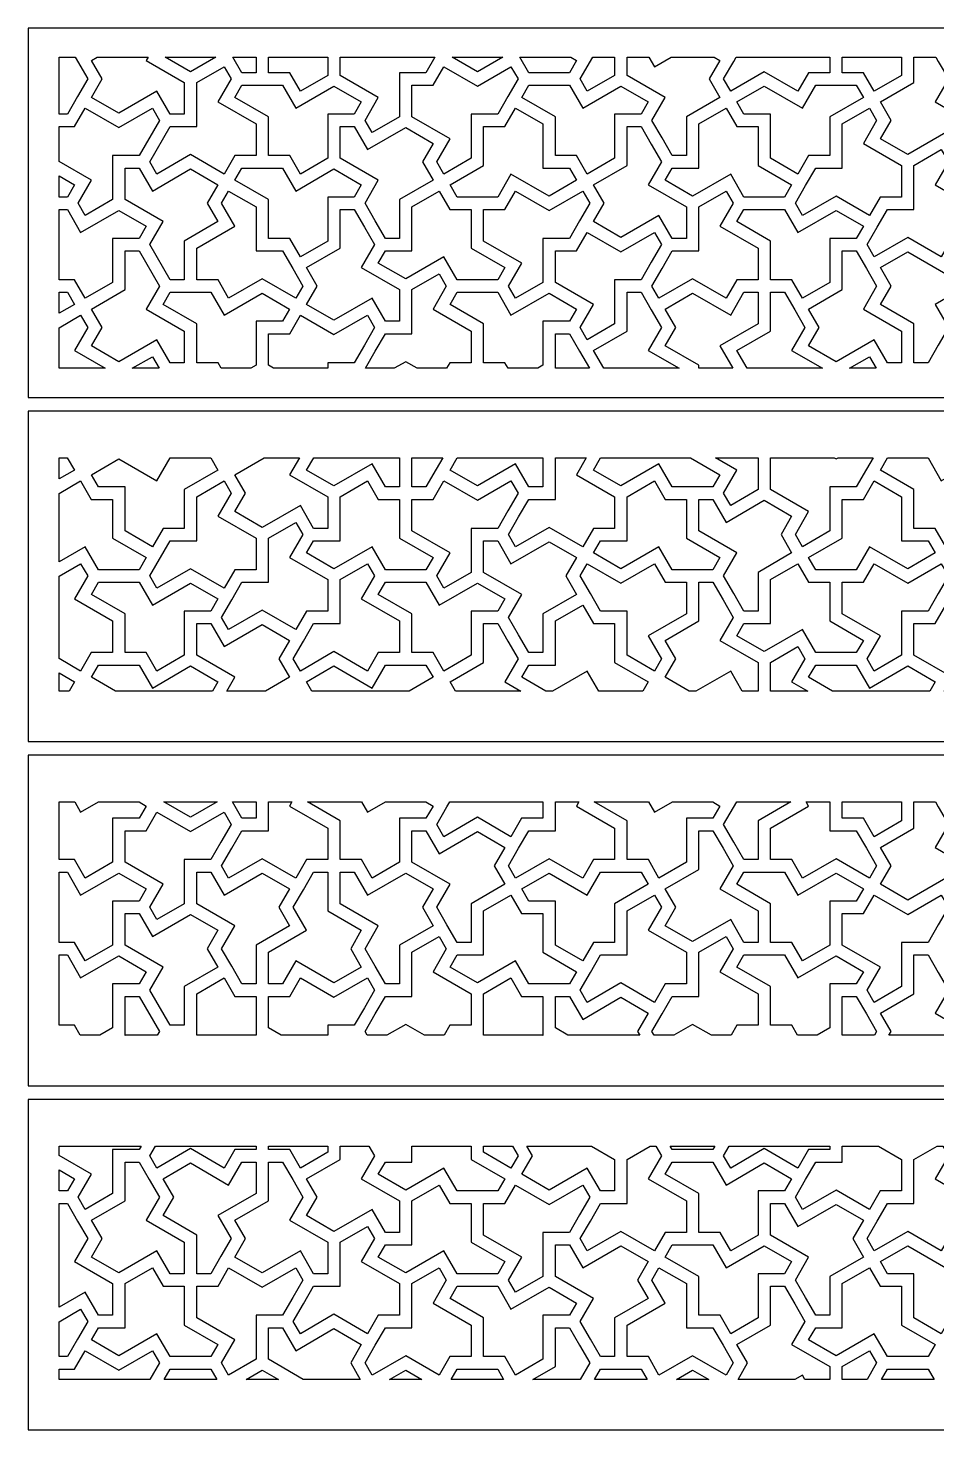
# Model space of a CAD drawing. Extents: x 84 to 1219, y 63 to 1669.
# Drawn here: x 199 to 666, y 948 to 1669 of the extents above; entities that cross this region are included whole.
import ezdxf

# ---------------------------------------------------------------- set-up
doc = ezdxf.new("R2010")
doc.units = 0

msp = doc.modelspace()

# ---------------------------------------------------------------- linework, layer by layer
at = {"layer": 'Layer 1', "color": 7}
for points in [[(198.86437, 1479.32), (1103.8644, 1479.32), (1103.8644, 1669.32), (198.86437, 1669.32), (198.86437, 1479.32)], [(229.55227, 1643.12), (224.32725, 1634.07), (219.10223, 1625.02), (214.86437, 1625.02), (214.86437, 1654.32), (223.08594, 1654.32), (229.55227, 1643.12)], [(259.61993, 1652.59872), (279.23755, 1641.27248), (279.23755, 1625.02), (271.98751, 1625.02), (265.16249, 1636.84128), (245.54487, 1625.51504), (231.46981, 1633.64128), (236.94235, 1643.12), (231.46981, 1652.59872), (234.45116, 1654.32), (260.61371, 1654.32), (259.61993, 1652.59872)], [(282.43755, 1646.81504), (269.43858, 1654.32), (295.43652, 1654.32), (282.43755, 1646.81504)], [(316.13023, 1646.32), (308.88019, 1646.32), (304.26139, 1654.32), (316.13023, 1654.32), (316.13023, 1646.32)], [(353.02292, 1644.96752), (338.94786, 1636.84128), (333.47531, 1646.32), (322.53023, 1646.32), (322.53023, 1654.32), (353.02292, 1654.32), (353.02292, 1644.96752)], [(403.56564, 1646.32), (389.9156, 1646.32), (389.9156, 1623.66752), (375.84054, 1615.54128), (372.21552, 1621.82), (379.04054, 1633.64128), (359.42292, 1644.96752), (359.42292, 1654.32), (408.18444, 1654.32), (403.56564, 1646.32)], [(430.00828, 1646.81504), (417.00931, 1654.32), (443.00725, 1654.32), (430.00828, 1646.81504)], [(480.97602, 1652.59872), (477.351, 1646.32), (466.90096, 1646.32), (456.45092, 1646.32), (451.83212, 1654.32), (477.99467, 1654.32), (480.97602, 1652.59872)], [(500.59364, 1644.96752), (486.51858, 1636.84128), (482.89356, 1643.12), (489.35989, 1654.32), (500.59364, 1654.32), (500.59364, 1644.96752)], [(537.48633, 1603.72), (530.23629, 1603.72), (525.01127, 1612.77), (519.78625, 1621.82), (526.61127, 1633.64128), (506.99364, 1644.96752), (506.99364, 1654.32), (518.2274, 1654.32), (521.0687, 1649.39872), (529.59261, 1654.32), (551.78004, 1654.32), (554.76139, 1652.59872), (549.28885, 1643.12), (554.76139, 1633.64128), (537.48633, 1623.66752), (537.48633, 1603.72)], [(560.30395, 1636.84128), (556.67893, 1643.12), (561.90395, 1652.17), (563.14525, 1654.32), (611.27169, 1654.32), (611.27169, 1646.32), (600.32661, 1646.32), (594.85407, 1636.84128), (577.57901, 1646.81504), (560.30395, 1636.84128)], [(648.16437, 1644.96752), (634.08931, 1636.84128), (628.61677, 1646.32), (617.67169, 1646.32), (617.67169, 1654.32), (648.16437, 1654.32), (648.16437, 1644.96752)], [(654.56437, 1654.32), (665.79813, 1654.32), (667.03943, 1652.17), (672.26445, 1643.12), (665.43943, 1631.29872), (685.05706, 1619.97248), (685.05706, 1603.72), (677.80702, 1603.72), (670.982, 1615.54128), (651.36437, 1604.21504), (637.28931, 1612.34128), (642.76185, 1621.82), (637.28931, 1631.29872), (654.56437, 1641.27248), (654.56437, 1654.32)], [(282.43755, 1604.21504), (265.16249, 1594.24128), (261.53747, 1600.52), (271.98751, 1618.62), (285.63755, 1618.62), (285.63755, 1641.27248), (299.71261, 1649.39872), (303.33763, 1643.12), (296.51261, 1631.29872), (316.13023, 1619.97248), (316.13023, 1603.72), (305.18515, 1603.72), (299.71261, 1594.24128), (282.43755, 1604.21504)], [(430.00828, 1639.42496), (447.28334, 1649.39872), (450.90836, 1643.12), (445.68334, 1634.07), (440.45832, 1625.02), (426.80828, 1625.02), (426.80828, 1602.36752), (412.73322, 1594.24128), (409.1082, 1600.52), (415.93322, 1612.34128), (396.3156, 1623.66752), (396.3156, 1639.92), (407.26068, 1639.92), (412.73322, 1649.39872), (430.00828, 1639.42496)], [(322.53023, 1623.66752), (305.25517, 1633.64128), (308.88019, 1639.92), (319.33023, 1639.92), (329.78027, 1639.92), (336.60529, 1628.09872), (356.22292, 1639.42496), (370.29798, 1631.29872), (366.67296, 1625.02), (353.02292, 1625.02), (353.02292, 1602.36752), (338.94786, 1594.24128), (333.47531, 1603.72), (322.53023, 1603.72), (322.53023, 1623.66752)], [(470.10096, 1623.66752), (452.8259, 1633.64128), (456.45092, 1639.92), (466.90096, 1639.92), (477.351, 1639.92), (484.17602, 1628.09872), (503.79364, 1639.42496), (517.8687, 1631.29872), (514.24368, 1625.02), (500.59364, 1625.02), (500.59364, 1602.36752), (486.51858, 1594.24128), (481.04604, 1603.72), (470.10096, 1603.72), (470.10096, 1623.66752)], [(628.54675, 1633.64128), (611.27169, 1623.66752), (611.27169, 1603.72), (600.32661, 1603.72), (594.85407, 1594.24128), (580.77901, 1602.36752), (580.77901, 1625.02), (567.12897, 1625.02), (563.50395, 1631.29872), (577.57901, 1639.42496), (597.19663, 1628.09872), (604.02165, 1639.92), (624.92173, 1639.92), (628.54675, 1633.64128)], [(262.81993, 1628.09872), (266.44495, 1621.82), (255.99491, 1603.72), (242.34487, 1603.72), (242.34487, 1581.06752), (228.26981, 1572.94128), (224.64479, 1579.22), (231.46981, 1591.04128), (214.86437, 1600.62843), (214.86437, 1618.62), (222.79727, 1618.62), (228.26981, 1628.09872), (245.54487, 1618.12496), (262.81993, 1628.09872)], [(415.93322, 1588.69872), (433.20828, 1598.67248), (433.20828, 1618.62), (444.15336, 1618.62), (449.6259, 1628.09872), (463.70096, 1619.97248), (463.70096, 1597.32), (477.351, 1597.32), (480.97602, 1591.04128), (466.90096, 1582.91504), (447.28334, 1594.24128), (440.45832, 1582.42), (419.55824, 1582.42), (415.93322, 1588.69872)], [(574.37901, 1598.67248), (591.65407, 1588.69872), (588.02905, 1582.42), (567.12897, 1582.42), (560.30395, 1594.24128), (540.68633, 1582.91504), (526.61127, 1591.04128), (530.23629, 1597.32), (543.88633, 1597.32), (543.88633, 1619.97248), (557.96139, 1628.09872), (563.43393, 1618.62), (574.37901, 1618.62), (574.37901, 1598.67248)], [(614.47169, 1582.91504), (597.19663, 1572.94128), (593.57161, 1579.22), (598.79663, 1588.27), (604.02165, 1597.32), (617.67169, 1597.32), (617.67169, 1619.97248), (631.74675, 1628.09872), (635.37177, 1621.82), (628.54675, 1609.99872), (648.16437, 1598.67248), (648.16437, 1582.42), (637.21929, 1582.42), (631.74675, 1572.94128), (614.47169, 1582.91504)], [(389.9156, 1581.06752), (389.9156, 1561.12), (382.66556, 1561.12), (377.44054, 1570.17), (372.21552, 1579.22), (379.04054, 1591.04128), (359.42292, 1602.36752), (359.42292, 1618.62), (366.67296, 1618.62), (373.49798, 1606.79872), (393.1156, 1618.12496), (407.19066, 1609.99872), (401.71812, 1600.52), (407.19066, 1591.04128), (389.9156, 1581.06752)], [(506.99364, 1598.67248), (506.99364, 1618.62), (514.24368, 1618.62), (519.4687, 1609.57), (524.69372, 1600.52), (517.8687, 1588.69872), (537.48633, 1577.37248), (537.48633, 1561.12), (530.23629, 1561.12), (523.41127, 1572.94128), (503.79364, 1561.61504), (489.71858, 1569.74128), (495.19113, 1579.22), (489.71858, 1588.69872), (506.99364, 1598.67248)], [(651.36437, 1561.61504), (634.08931, 1551.64128), (630.46429, 1557.92), (635.68931, 1566.97), (640.91433, 1576.02), (654.56437, 1576.02), (654.56437, 1598.67248), (668.63943, 1606.79872), (672.26445, 1600.52), (665.43943, 1588.69872), (685.05706, 1577.37248), (685.05706, 1561.12), (674.11197, 1561.12), (668.63943, 1551.64128), (651.36437, 1561.61504)], [(279.23755, 1559.76752), (279.23755, 1539.82), (271.98751, 1539.82), (261.53747, 1557.92), (268.36249, 1569.74128), (248.74487, 1581.06752), (248.74487, 1597.32), (255.99491, 1597.32), (262.81993, 1585.49872), (282.43755, 1596.82496), (296.51261, 1588.69872), (291.04007, 1579.22), (296.51261, 1569.74128), (279.23755, 1559.76752)], [(322.53023, 1581.06752), (305.25517, 1591.04128), (308.88019, 1597.32), (329.78027, 1597.32), (336.60529, 1585.49872), (356.22292, 1596.82496), (370.29798, 1588.69872), (366.67296, 1582.42), (353.02292, 1582.42), (353.02292, 1559.76752), (338.94786, 1551.64128), (333.47531, 1561.12), (322.53023, 1561.12), (322.53023, 1581.06752)], [(222.72725, 1588.69872), (219.10223, 1582.42), (214.86437, 1582.42), (214.86437, 1593.23835), (222.72725, 1588.69872)], [(336.60529, 1530.34128), (319.33023, 1540.31504), (302.05517, 1530.34128), (296.58263, 1539.82), (285.63755, 1539.82), (285.63755, 1556.07248), (305.25517, 1567.39872), (298.43015, 1579.22), (302.05517, 1585.49872), (316.13023, 1577.37248), (316.13023, 1554.72), (329.78027, 1554.72), (335.00529, 1545.67), (340.23031, 1536.62), (336.60529, 1530.34128)], [(426.80828, 1556.07248), (444.08334, 1546.09872), (440.45832, 1539.82), (430.00828, 1539.82), (419.55824, 1539.82), (412.73322, 1551.64128), (393.1156, 1540.31504), (379.04054, 1548.44128), (382.66556, 1554.72), (396.3156, 1554.72), (396.3156, 1577.37248), (410.39066, 1585.49872), (415.8632, 1576.02), (426.80828, 1576.02), (426.80828, 1556.07248)], [(466.90096, 1575.52496), (484.17602, 1585.49872), (487.80104, 1579.22), (482.57602, 1570.17), (477.351, 1561.12), (463.70096, 1561.12), (463.70096, 1538.46752), (449.6259, 1530.34128), (446.00088, 1536.62), (452.8259, 1548.44128), (433.20828, 1559.76752), (433.20828, 1576.02), (444.15336, 1576.02), (449.6259, 1585.49872), (466.90096, 1575.52496)], [(540.68633, 1540.31504), (523.41127, 1530.34128), (519.78625, 1536.62), (525.01127, 1545.67), (530.23629, 1554.72), (543.88633, 1554.72), (543.88633, 1577.37248), (557.96139, 1585.49872), (561.58641, 1579.22), (554.76139, 1567.39872), (574.37901, 1556.07248), (574.37901, 1539.82), (563.43393, 1539.82), (557.96139, 1530.34128), (540.68633, 1540.31504)], [(219.10223, 1576.02), (225.92725, 1564.19872), (245.54487, 1575.52496), (259.61993, 1567.39872), (255.99491, 1561.12), (242.34487, 1561.12), (242.34487, 1538.46752), (228.26981, 1530.34128), (222.79727, 1539.82), (214.86437, 1539.82), (214.86437, 1576.02), (219.10223, 1576.02)], [(359.42292, 1556.07248), (359.42292, 1576.02), (366.67296, 1576.02), (371.89798, 1566.97), (377.12299, 1557.92), (370.29798, 1546.09872), (389.9156, 1534.77248), (389.9156, 1518.52), (382.66556, 1518.52), (375.84054, 1530.34128), (356.22292, 1519.01504), (342.14786, 1527.14128), (347.6204, 1536.62), (342.14786, 1546.09872), (359.42292, 1556.07248)], [(580.77901, 1559.76752), (563.50395, 1569.74128), (567.12897, 1576.02), (588.02905, 1576.02), (594.85407, 1564.19872), (614.47169, 1575.52496), (628.54675, 1567.39872), (624.92173, 1561.12), (611.27169, 1561.12), (611.27169, 1538.46752), (597.19663, 1530.34128), (591.72409, 1539.82), (580.77901, 1539.82), (580.77901, 1559.76752)], [(503.79364, 1554.22496), (521.0687, 1564.19872), (524.69372, 1557.92), (519.4687, 1548.87), (514.24368, 1539.82), (500.59364, 1539.82), (500.59364, 1517.16752), (486.51858, 1509.04128), (482.89356, 1515.32), (489.71858, 1527.14128), (470.10096, 1538.46752), (470.10096, 1554.72), (481.04604, 1554.72), (486.51858, 1564.19872), (503.79364, 1554.22496)], [(248.74487, 1534.77248), (248.74487, 1554.72), (255.99491, 1554.72), (266.44495, 1536.62), (259.61993, 1524.79872), (279.23755, 1513.47248), (279.23755, 1497.22), (271.98751, 1497.22), (265.16249, 1509.04128), (245.54487, 1497.71504), (231.46981, 1505.84128), (236.94235, 1515.32), (231.46981, 1524.79872), (248.74487, 1534.77248)], [(617.67169, 1534.77248), (617.67169, 1554.72), (624.92173, 1554.72), (630.14675, 1545.67), (635.37177, 1536.62), (628.54675, 1524.79872), (648.16437, 1513.47248), (648.16437, 1497.22), (640.91433, 1497.22), (634.08931, 1509.04128), (614.47169, 1497.71504), (600.39663, 1505.84128), (605.86917, 1515.32), (600.39663, 1524.79872), (617.67169, 1534.77248)], [(654.56437, 1497.22), (654.56437, 1517.16752), (637.28931, 1527.14128), (642.76185, 1536.62), (637.28931, 1546.09872), (651.36437, 1554.22496), (670.982, 1542.89872), (677.80702, 1554.72), (685.05706, 1554.72), (685.05706, 1538.46752), (665.43943, 1527.14128), (672.26445, 1515.32), (667.03943, 1506.27), (661.81441, 1497.22), (654.56437, 1497.22)], [(387.23521, 1494.32), (372.38872, 1494.32), (377.44054, 1503.07), (382.66556, 1512.12), (396.3156, 1512.12), (396.3156, 1534.77248), (410.39066, 1542.89872), (414.01568, 1536.62), (407.19066, 1524.79872), (426.80828, 1513.47248), (426.80828, 1497.22), (415.8632, 1497.22), (414.18888, 1494.32), (398.99598, 1494.32), (393.1156, 1497.71504), (387.23521, 1494.32)], [(214.86437, 1522.60165), (214.86437, 1533.42), (219.10223, 1533.42), (222.72725, 1527.14128), (214.86437, 1522.60165)], [(268.36249, 1527.14128), (271.98751, 1533.42), (282.43755, 1533.42), (292.88759, 1533.42), (299.71261, 1521.59872), (319.33023, 1532.92496), (333.40529, 1524.79872), (329.78027, 1518.52), (316.13023, 1518.52), (316.13023, 1495.86752), (313.44985, 1494.32), (298.25695, 1494.32), (296.58263, 1497.22), (285.63755, 1497.22), (285.63755, 1517.16752), (268.36249, 1527.14128)], [(415.93322, 1527.14128), (419.55824, 1533.42), (430.00828, 1533.42), (440.45832, 1533.42), (447.28334, 1521.59872), (466.90096, 1532.92496), (480.97602, 1524.79872), (477.351, 1518.52), (463.70096, 1518.52), (463.70096, 1495.86752), (461.02058, 1494.32), (445.82768, 1494.32), (444.15336, 1497.22), (433.20828, 1497.22), (433.20828, 1517.16752), (415.93322, 1527.14128)], [(506.99364, 1533.42), (514.24368, 1533.42), (519.4687, 1524.37), (524.69372, 1515.32), (517.8687, 1503.49872), (533.76671, 1494.32), (495.01792, 1494.32), (489.71858, 1503.49872), (506.99364, 1513.47248), (506.99364, 1533.42)], [(543.88633, 1495.86752), (526.61127, 1505.84128), (532.08381, 1515.32), (526.61127, 1524.79872), (540.68633, 1532.92496), (560.30395, 1521.59872), (567.12897, 1533.42), (574.37901, 1533.42), (574.37901, 1517.16752), (554.76139, 1505.84128), (561.4132, 1494.32), (543.88633, 1494.32), (543.88633, 1495.86752)], [(580.77901, 1533.42), (588.02905, 1533.42), (593.25407, 1524.37), (598.47909, 1515.32), (591.65407, 1503.49872), (607.55208, 1494.32), (568.80328, 1494.32), (563.50395, 1503.49872), (580.77901, 1513.47248), (580.77901, 1533.42)], [(225.92725, 1521.59872), (229.55227, 1515.32), (222.72725, 1503.49872), (238.62525, 1494.32), (214.86437, 1494.32), (214.86437, 1515.21157), (225.92725, 1521.59872)], [(373.49798, 1521.59872), (377.12299, 1515.32), (371.89798, 1506.27), (366.67296, 1497.22), (353.02292, 1497.22), (353.02292, 1494.32), (325.21062, 1494.32), (322.53023, 1495.86752), (322.53023, 1512.12), (333.47531, 1512.12), (338.94786, 1521.59872), (356.22292, 1511.62496), (373.49798, 1521.59872)], [(470.10096, 1512.12), (477.351, 1512.12), (482.57602, 1503.07), (487.62784, 1494.32), (470.10096, 1494.32), (470.10096, 1512.12)], [(262.81993, 1500.29872), (266.27174, 1494.32), (252.46448, 1494.32), (262.81993, 1500.29872)], [(631.74675, 1500.29872), (635.19857, 1494.32), (621.39131, 1494.32), (631.74675, 1500.29872)], [(198.86437, 1302.32), (1103.8644, 1302.32), (1103.8644, 1472.32), (198.86437, 1472.32), (198.86437, 1302.32)], [(222.72725, 1441.94128), (214.86437, 1437.40165), (214.86437, 1448.32), (219.04449, 1448.32), (222.72725, 1441.94128)], [(296.51261, 1441.94128), (279.23755, 1431.96752), (279.23755, 1412.02), (268.29247, 1412.02), (262.81993, 1402.54128), (248.74487, 1410.66752), (248.74487, 1433.32), (235.09483, 1433.32), (231.46981, 1439.59872), (245.54487, 1447.72496), (265.16249, 1436.39872), (271.98751, 1448.22), (282.43755, 1448.22), (292.88759, 1448.22), (296.51261, 1441.94128)], [(333.40529, 1439.59872), (353.02292, 1428.27248), (353.02292, 1412.02), (345.77288, 1412.02), (338.94786, 1423.84128), (319.33023, 1412.51504), (305.25517, 1420.64128), (310.72771, 1430.12), (305.25517, 1439.59872), (320.36088, 1448.32), (338.44053, 1448.32), (333.40529, 1439.59872)], [(389.9156, 1433.32), (382.66556, 1433.32), (375.84054, 1445.14128), (356.22292, 1433.81504), (342.14786, 1441.94128), (345.83061, 1448.32), (389.9156, 1448.32), (389.9156, 1433.32)], [(396.3156, 1448.32), (412.22589, 1448.32), (408.79066, 1442.37), (403.56564, 1433.32), (396.3156, 1433.32), (396.3156, 1448.32)], [(463.70096, 1433.32), (456.45092, 1433.32), (449.6259, 1445.14128), (430.00828, 1433.81504), (415.93322, 1441.94128), (419.61597, 1448.32), (463.70096, 1448.32), (463.70096, 1433.32)], [(449.6259, 1402.54128), (446.00088, 1408.82), (451.2259, 1417.87), (456.45092, 1426.92), (470.10096, 1426.92), (470.10096, 1448.32), (486.01126, 1448.32), (480.97602, 1439.59872), (500.59364, 1428.27248), (500.59364, 1412.02), (489.64856, 1412.02), (484.17602, 1402.54128), (466.90096, 1412.51504), (449.6259, 1402.54128)], [(554.76139, 1439.59872), (551.13637, 1433.32), (530.23629, 1433.32), (523.41127, 1445.14128), (503.79364, 1433.81504), (489.71858, 1441.94128), (493.3436, 1448.22), (506.99364, 1448.22), (506.99364, 1448.32), (539.65568, 1448.32), (554.76139, 1439.59872)], [(574.37901, 1431.96752), (560.30395, 1423.84128), (556.67893, 1430.12), (563.50395, 1441.94128), (552.45568, 1448.32), (574.37901, 1448.32), (574.37901, 1431.96752)], [(615.50233, 1448.32), (633.58198, 1448.32), (630.14675, 1442.37), (624.92173, 1433.32), (611.27169, 1433.32), (611.27169, 1410.66752), (597.19663, 1402.54128), (593.57161, 1408.82), (600.39663, 1420.64128), (580.77901, 1431.96752), (580.77901, 1448.22), (591.72409, 1448.22), (591.78183, 1448.32), (613.44105, 1448.32), (614.47169, 1447.72496), (615.50233, 1448.32)], [(654.56437, 1431.96752), (637.28931, 1441.94128), (640.91433, 1448.22), (661.81441, 1448.22), (668.63943, 1436.39872), (688.25706, 1447.72496), (702.33211, 1439.59872), (698.70709, 1433.32), (685.05706, 1433.32), (685.05706, 1410.66752), (670.982, 1402.54128), (665.50945, 1412.02), (654.56437, 1412.02), (654.56437, 1431.96752)], [(259.61993, 1396.99872), (255.99491, 1390.72), (235.09483, 1390.72), (228.26981, 1402.54128), (214.86437, 1394.80165), (214.86437, 1430.01157), (225.92725, 1436.39872), (231.39979, 1426.92), (242.34487, 1426.92), (242.34487, 1406.97248), (259.61993, 1396.99872)], [(282.43755, 1391.21504), (265.16249, 1381.24128), (261.53747, 1387.52), (271.98751, 1405.62), (285.63755, 1405.62), (285.63755, 1428.27248), (299.71261, 1436.39872), (303.33763, 1430.12), (296.51261, 1418.29872), (316.13023, 1406.97248), (316.13023, 1390.72), (305.18515, 1390.72), (299.71261, 1381.24128), (282.43755, 1391.21504)], [(389.9156, 1406.97248), (407.19066, 1396.99872), (403.56564, 1390.72), (382.66556, 1390.72), (375.84054, 1402.54128), (356.22292, 1391.21504), (342.14786, 1399.34128), (345.77288, 1405.62), (359.42292, 1405.62), (359.42292, 1428.27248), (373.49798, 1436.39872), (378.97052, 1426.92), (389.9156, 1426.92), (389.9156, 1406.97248)], [(430.00828, 1426.42496), (447.28334, 1436.39872), (450.90836, 1430.12), (445.68334, 1421.07), (440.45832, 1412.02), (426.80828, 1412.02), (426.80828, 1389.36752), (412.73322, 1381.24128), (409.1082, 1387.52), (415.93322, 1399.34128), (396.3156, 1410.66752), (396.3156, 1426.92), (407.26068, 1426.92), (412.73322, 1436.39872), (430.00828, 1426.42496)], [(537.48633, 1406.97248), (554.76139, 1396.99872), (551.13637, 1390.72), (530.23629, 1390.72), (523.41127, 1402.54128), (503.79364, 1391.21504), (489.71858, 1399.34128), (493.3436, 1405.62), (506.99364, 1405.62), (506.99364, 1428.27248), (521.0687, 1436.39872), (526.54124, 1426.92), (537.48633, 1426.92), (537.48633, 1406.97248)], [(600.39663, 1396.99872), (617.67169, 1406.97248), (617.67169, 1426.92), (628.61677, 1426.92), (634.08931, 1436.39872), (648.16437, 1428.27248), (648.16437, 1405.62), (661.81441, 1405.62), (665.43943, 1399.34128), (651.36437, 1391.21504), (631.74675, 1402.54128), (624.92173, 1390.72), (604.02165, 1390.72), (600.39663, 1396.99872)], [(574.37901, 1389.36752), (574.37901, 1369.42), (567.12897, 1369.42), (561.90395, 1378.47), (556.67893, 1387.52), (563.50395, 1399.34128), (543.88633, 1410.66752), (543.88633, 1426.92), (551.13637, 1426.92), (557.96139, 1415.09872), (577.57901, 1426.42496), (591.65407, 1418.29872), (586.18153, 1408.82), (591.65407, 1399.34128), (574.37901, 1389.36752)], [(319.33023, 1369.91504), (302.05517, 1359.94128), (298.43015, 1366.22), (303.65517, 1375.27), (308.88019, 1384.32), (322.53023, 1384.32), (322.53023, 1406.97248), (336.60529, 1415.09872), (340.23031, 1408.82), (333.40529, 1396.99872), (353.02292, 1385.67248), (353.02292, 1369.42), (342.07783, 1369.42), (336.60529, 1359.94128), (319.33023, 1369.91504)], [(463.70096, 1368.06752), (463.70096, 1348.12), (456.45092, 1348.12), (451.2259, 1357.17), (446.00088, 1366.22), (452.8259, 1378.04128), (433.20828, 1389.36752), (433.20828, 1405.62), (440.45832, 1405.62), (447.28334, 1393.79872), (466.90096, 1405.12496), (480.97602, 1396.99872), (475.50348, 1387.52), (480.97602, 1378.04128), (463.70096, 1368.06752)], [(225.92725, 1393.79872), (229.55227, 1387.52), (222.72725, 1375.69872), (242.34487, 1364.37248), (242.34487, 1348.12), (231.39979, 1348.12), (225.92725, 1338.64128), (214.86437, 1345.02843), (214.86437, 1387.41157), (225.92725, 1393.79872)], [(356.22292, 1348.61504), (338.94786, 1338.64128), (335.32284, 1344.92), (340.54786, 1353.97), (345.77288, 1363.02), (359.42292, 1363.02), (359.42292, 1385.67248), (373.49798, 1393.79872), (377.12299, 1387.52), (370.29798, 1375.69872), (389.9156, 1364.37248), (389.9156, 1348.12), (378.97052, 1348.12), (373.49798, 1338.64128), (356.22292, 1348.61504)], [(486.51858, 1393.79872), (503.79364, 1383.82496), (521.0687, 1393.79872), (526.54124, 1384.32), (537.48633, 1384.32), (537.48633, 1368.06752), (517.8687, 1356.74128), (524.69372, 1344.92), (521.0687, 1338.64128), (506.99364, 1346.76752), (506.99364, 1369.42), (493.3436, 1369.42), (488.11858, 1378.47), (482.89356, 1387.52), (486.51858, 1393.79872)], [(611.27169, 1364.37248), (628.54675, 1354.39872), (624.92173, 1348.12), (614.47169, 1348.12), (604.02165, 1348.12), (597.19663, 1359.94128), (577.57901, 1348.61504), (563.50395, 1356.74128), (567.12897, 1363.02), (580.77901, 1363.02), (580.77901, 1385.67248), (594.85407, 1393.79872), (600.32661, 1384.32), (611.27169, 1384.32), (611.27169, 1364.37248)], [(651.36437, 1383.82496), (668.63943, 1393.79872), (672.26445, 1387.52), (667.03943, 1378.47), (661.81441, 1369.42), (648.16437, 1369.42), (648.16437, 1346.76752), (634.08931, 1338.64128), (630.46429, 1344.92), (637.28931, 1356.74128), (617.67169, 1368.06752), (617.67169, 1384.32), (628.61677, 1384.32), (634.08931, 1393.79872), (651.36437, 1383.82496)], [(248.74487, 1368.06752), (231.46981, 1378.04128), (235.09483, 1384.32), (255.99491, 1384.32), (262.81993, 1372.49872), (282.43755, 1383.82496), (296.51261, 1375.69872), (292.88759, 1369.42), (279.23755, 1369.42), (279.23755, 1346.76752), (265.16249, 1338.64128), (259.68995, 1348.12), (248.74487, 1348.12), (248.74487, 1368.06752)], [(396.3156, 1368.06752), (379.04054, 1378.04128), (382.66556, 1384.32), (403.56564, 1384.32), (410.39066, 1372.49872), (430.00828, 1383.82496), (444.08334, 1375.69872), (440.45832, 1369.42), (426.80828, 1369.42), (426.80828, 1346.76752), (412.73322, 1338.64128), (407.26068, 1348.12), (396.3156, 1348.12), (396.3156, 1368.06752)], [(543.88633, 1384.32), (551.13637, 1384.32), (556.36139, 1375.27), (561.58641, 1366.22), (554.76139, 1354.39872), (574.37901, 1343.07248), (574.37901, 1328.32), (566.26294, 1328.32), (560.30395, 1338.64128), (542.42697, 1328.32), (538.94569, 1328.32), (526.61127, 1335.44128), (532.08381, 1344.92), (526.61127, 1354.39872), (543.88633, 1364.37248), (543.88633, 1384.32)], [(517.8687, 1333.09872), (515.10971, 1328.32), (492.47758, 1328.32), (486.51858, 1338.64128), (468.6416, 1328.32), (465.16032, 1328.32), (452.8259, 1335.44128), (456.45092, 1341.72), (470.10096, 1341.72), (470.10096, 1364.37248), (484.17602, 1372.49872), (489.64856, 1363.02), (500.59364, 1363.02), (500.59364, 1343.07248), (517.8687, 1333.09872)], [(705.53211, 1372.49872), (709.15713, 1366.22), (703.93211, 1357.17), (698.70709, 1348.12), (685.05706, 1348.12), (685.05706, 1328.32), (670.07052, 1328.32), (674.182, 1335.44128), (654.56437, 1346.76752), (654.56437, 1363.02), (665.50945, 1363.02), (670.982, 1372.49872), (688.25706, 1362.52496), (705.53211, 1372.49872)], [(305.25517, 1335.44128), (285.63755, 1346.76752), (285.63755, 1363.02), (292.88759, 1363.02), (299.71261, 1351.19872), (319.33023, 1362.52496), (333.40529, 1354.39872), (327.93275, 1344.92), (333.40529, 1335.44128), (321.07087, 1328.32), (301.1437, 1328.32), (305.25517, 1335.44128)], [(433.20828, 1363.02), (440.45832, 1363.02), (445.68334, 1353.97), (450.90836, 1344.92), (444.08334, 1333.09872), (452.36032, 1328.32), (418.69221, 1328.32), (415.93322, 1333.09872), (433.20828, 1343.07248), (433.20828, 1363.02)], [(580.77901, 1343.07248), (594.85407, 1351.19872), (598.47909, 1344.92), (591.65407, 1333.09872), (599.93105, 1328.32), (580.77901, 1328.32), (580.77901, 1343.07248)], [(231.46981, 1335.44128), (235.09483, 1341.72), (255.99491, 1341.72), (262.81993, 1329.89872), (282.43755, 1341.22496), (296.51261, 1333.09872), (293.75362, 1328.32), (243.80423, 1328.32), (231.46981, 1335.44128)], [(394.85624, 1328.32), (344.90685, 1328.32), (342.14786, 1333.09872), (356.22292, 1341.22496), (375.84054, 1329.89872), (382.66556, 1341.72), (393.1156, 1341.72), (403.56564, 1341.72), (407.19066, 1335.44128), (394.85624, 1328.32)], [(600.39663, 1335.44128), (604.02165, 1341.72), (614.47169, 1341.72), (624.92173, 1341.72), (631.74675, 1329.89872), (651.36437, 1341.22496), (665.43943, 1333.09872), (662.68044, 1328.32), (612.73105, 1328.32), (600.39663, 1335.44128)], [(222.72725, 1333.09872), (219.96825, 1328.32), (214.86437, 1328.32), (214.86437, 1337.63835), (222.72725, 1333.09872)], [(198.86437, 1125.32), (1103.8644, 1125.32), (1103.8644, 1295.32), (198.86437, 1295.32), (198.86437, 1125.32)], [(225.92725, 1265.99872), (235.14398, 1271.32), (255.94576, 1271.32), (259.61993, 1269.19872), (255.99491, 1262.92), (242.34487, 1262.92), (242.34487, 1240.26752), (228.26981, 1232.14128), (222.79727, 1241.62), (214.86437, 1241.62), (214.86437, 1271.32), (222.855, 1271.32), (225.92725, 1265.99872)], [(282.43755, 1263.41504), (268.74576, 1271.32), (296.12934, 1271.32), (282.43755, 1263.41504)], [(302.05517, 1232.14128), (298.43015, 1238.42), (303.65517, 1247.47), (308.88019, 1256.52), (322.53023, 1256.52), (322.53023, 1271.32), (334.63002, 1271.32), (333.40529, 1269.19872), (353.02292, 1257.87248), (353.02292, 1241.62), (342.07783, 1241.62), (336.60529, 1232.14128), (319.33023, 1242.11504), (302.05517, 1232.14128)], [(316.13023, 1262.92), (308.88019, 1262.92), (304.03045, 1271.32), (316.13023, 1271.32), (316.13023, 1262.92)], [(342.53113, 1271.32), (370.42573, 1271.32), (373.49798, 1265.99872), (382.7147, 1271.32), (403.51649, 1271.32), (407.19066, 1269.19872), (403.56564, 1262.92), (389.9156, 1262.92), (389.9156, 1240.26752), (375.84054, 1232.14128), (370.368, 1241.62), (359.42292, 1241.62), (359.42292, 1261.56752), (342.53113, 1271.32)], [(412.73322, 1253.44128), (409.1082, 1259.72), (414.33322, 1268.77), (415.80546, 1271.32), (463.70096, 1271.32), (463.70096, 1262.92), (452.75588, 1262.92), (447.28334, 1253.44128), (430.00828, 1263.41504), (412.73322, 1253.44128)], [(449.6259, 1232.14128), (446.00088, 1238.42), (451.2259, 1247.47), (456.45092, 1256.52), (470.10096, 1256.52), (470.10096, 1271.32), (482.20074, 1271.32), (480.97602, 1269.19872), (500.59364, 1257.87248), (500.59364, 1241.62), (489.64856, 1241.62), (484.17602, 1232.14128), (466.90096, 1242.11504), (449.6259, 1232.14128)], [(490.10185, 1271.32), (517.99646, 1271.32), (521.0687, 1265.99872), (530.28543, 1271.32), (551.08722, 1271.32), (554.76139, 1269.19872), (551.13637, 1262.92), (537.48633, 1262.92), (537.48633, 1240.26752), (523.41127, 1232.14128), (517.93873, 1241.62), (506.99364, 1241.62), (506.99364, 1261.56752), (490.10185, 1271.32)], [(574.37901, 1241.62), (567.12897, 1241.62), (561.90395, 1250.67), (556.67893, 1259.72), (563.37619, 1271.32), (591.2708, 1271.32), (574.37901, 1261.56752), (574.37901, 1241.62)], [(614.47169, 1242.11504), (597.19663, 1232.14128), (591.72409, 1241.62), (580.77901, 1241.62), (580.77901, 1257.87248), (600.39663, 1269.19872), (599.17191, 1271.32), (611.27169, 1271.32), (611.27169, 1256.52), (624.92173, 1256.52), (630.14675, 1247.47), (635.37177, 1238.42), (631.74675, 1232.14128), (614.47169, 1242.11504)], [(648.16437, 1261.56752), (634.08931, 1253.44128), (628.61677, 1262.92), (617.67169, 1262.92), (617.67169, 1271.32), (648.16437, 1271.32), (648.16437, 1261.56752)], [(654.56437, 1271.32), (665.56719, 1271.32), (667.03943, 1268.77), (672.26445, 1259.72), (665.43943, 1247.89872), (685.05706, 1236.57248), (685.05706, 1220.32), (677.80702, 1220.32), (670.982, 1232.14128), (651.36437, 1220.81504), (637.28931, 1228.94128), (642.76185, 1238.42), (637.28931, 1247.89872), (654.56437, 1257.87248), (654.56437, 1271.32)], [(282.43755, 1256.02496), (299.71261, 1265.99872), (303.33763, 1259.72), (298.11261, 1250.67), (292.88759, 1241.62), (279.23755, 1241.62), (279.23755, 1218.96752), (265.16249, 1210.84128), (261.53747, 1217.12), (268.36249, 1228.94128), (248.74487, 1240.26752), (248.74487, 1256.52), (259.68995, 1256.52), (265.16249, 1265.99872), (282.43755, 1256.02496)], [(426.80828, 1218.96752), (426.80828, 1199.02), (419.55824, 1199.02), (414.33322, 1208.07), (409.1082, 1217.12), (415.93322, 1228.94128), (396.3156, 1240.26752), (396.3156, 1256.52), (403.56564, 1256.52), (410.39066, 1244.69872), (430.00828, 1256.02496), (444.08334, 1247.89872), (438.6108, 1238.42), (444.08334, 1228.94128), (426.80828, 1218.96752)], [(543.88633, 1236.57248), (543.88633, 1256.52), (551.13637, 1256.52), (556.36139, 1247.47), (561.58641, 1238.42), (554.76139, 1226.59872), (574.37901, 1215.27248), (574.37901, 1199.02), (567.12897, 1199.02), (560.30395, 1210.84128), (540.68633, 1199.51504), (526.61127, 1207.64128), (532.08381, 1217.12), (526.61127, 1226.59872), (543.88633, 1236.57248)], [(219.10223, 1235.22), (225.92725, 1223.39872), (245.54487, 1234.72496), (259.61993, 1226.59872), (255.99491, 1220.32), (242.34487, 1220.32), (242.34487, 1197.66752), (228.26981, 1189.54128), (222.79727, 1199.02), (214.86437, 1199.02), (214.86437, 1235.22), (219.10223, 1235.22)], [(316.13023, 1197.66752), (316.13023, 1177.72), (308.88019, 1177.72), (303.65517, 1186.77), (298.43015, 1195.82), (305.25517, 1207.64128), (285.63755, 1218.96752), (285.63755, 1235.22), (292.88759, 1235.22), (299.71261, 1223.39872), (319.33023, 1234.72496), (333.40529, 1226.59872), (327.93275, 1217.12), (333.40529, 1207.64128), (316.13023, 1197.66752)], [(353.02292, 1235.22), (353.02292, 1215.27248), (370.29798, 1205.29872), (364.82543, 1195.82), (370.29798, 1186.34128), (356.22292, 1178.21504), (336.60529, 1189.54128), (329.78027, 1177.72), (322.53023, 1177.72), (322.53023, 1193.97248), (342.14786, 1205.29872), (335.32284, 1217.12), (340.54786, 1226.17), (345.77288, 1235.22), (353.02292, 1235.22)], [(389.9156, 1197.66752), (389.9156, 1177.72), (382.66556, 1177.72), (377.44054, 1186.77), (372.21552, 1195.82), (379.04054, 1207.64128), (359.42292, 1218.96752), (359.42292, 1235.22), (366.67296, 1235.22), (373.49798, 1223.39872), (393.1156, 1234.72496), (407.19066, 1226.59872), (401.71812, 1217.12), (407.19066, 1207.64128), (389.9156, 1197.66752)], [(517.8687, 1228.94128), (500.59364, 1218.96752), (500.59364, 1199.02), (489.64856, 1199.02), (484.17602, 1189.54128), (470.10096, 1197.66752), (470.10096, 1220.32), (456.45092, 1220.32), (452.8259, 1226.59872), (466.90096, 1234.72496), (486.51858, 1223.39872), (493.3436, 1235.22), (514.24368, 1235.22), (517.8687, 1228.94128)], [(580.77901, 1218.96752), (563.50395, 1228.94128), (567.12897, 1235.22), (588.02905, 1235.22), (594.85407, 1223.39872), (614.47169, 1234.72496), (628.54675, 1226.59872), (624.92173, 1220.32), (611.27169, 1220.32), (611.27169, 1197.66752), (597.19663, 1189.54128), (591.72409, 1199.02), (580.77901, 1199.02), (580.77901, 1218.96752)], [(463.70096, 1193.97248), (480.97602, 1183.99872), (477.351, 1177.72), (456.45092, 1177.72), (449.6259, 1189.54128), (430.00828, 1178.21504), (415.93322, 1186.34128), (419.55824, 1192.62), (433.20828, 1192.62), (433.20828, 1215.27248), (447.28334, 1223.39872), (452.75588, 1213.92), (463.70096, 1213.92), (463.70096, 1193.97248)], [(503.79364, 1178.21504), (486.51858, 1168.24128), (482.89356, 1174.52), (488.11858, 1183.57), (493.3436, 1192.62), (506.99364, 1192.62), (506.99364, 1215.27248), (521.0687, 1223.39872), (524.69372, 1217.12), (517.8687, 1205.29872), (537.48633, 1193.97248), (537.48633, 1177.72), (526.54124, 1177.72), (521.0687, 1168.24128), (503.79364, 1178.21504)], [(651.36437, 1213.42496), (668.63943, 1223.39872), (672.26445, 1217.12), (667.03943, 1208.07), (661.81441, 1199.02), (648.16437, 1199.02), (648.16437, 1176.36752), (634.08931, 1168.24128), (630.46429, 1174.52), (637.28931, 1186.34128), (617.67169, 1197.66752), (617.67169, 1213.92), (628.61677, 1213.92), (634.08931, 1223.39872), (651.36437, 1213.42496)], [(279.23755, 1176.36752), (279.23755, 1156.42), (271.98751, 1156.42), (261.53747, 1174.52), (268.36249, 1186.34128), (248.74487, 1197.66752), (248.74487, 1213.92), (255.99491, 1213.92), (262.81993, 1202.09872), (282.43755, 1213.42496), (296.51261, 1205.29872), (291.04007, 1195.82), (296.51261, 1186.34128), (279.23755, 1176.36752)], [(383.4247, 1151.32), (373.31248, 1151.32), (372.21552, 1153.22), (377.44054, 1162.27), (382.66556, 1171.32), (396.3156, 1171.32), (396.3156, 1193.97248), (410.39066, 1202.09872), (414.01568, 1195.82), (407.19066, 1183.99872), (426.80828, 1172.67248), (426.80828, 1156.42), (415.8632, 1156.42), (412.91871, 1151.32), (402.80649, 1151.32), (393.1156, 1156.91504), (383.4247, 1151.32)], [(530.99543, 1151.32), (520.88321, 1151.32), (519.78625, 1153.22), (525.01127, 1162.27), (530.23629, 1171.32), (543.88633, 1171.32), (543.88633, 1193.97248), (557.96139, 1202.09872), (561.58641, 1195.82), (554.76139, 1183.99872), (574.37901, 1172.67248), (574.37901, 1156.42), (563.43393, 1156.42), (560.48944, 1151.32), (550.37722, 1151.32), (540.68633, 1156.91504), (530.99543, 1151.32)], [(219.10223, 1192.62), (225.92725, 1180.79872), (245.54487, 1192.12496), (259.61993, 1183.99872), (255.99491, 1177.72), (242.34487, 1177.72), (242.34487, 1155.06752), (235.85397, 1151.32), (225.74175, 1151.32), (222.79727, 1156.42), (214.86437, 1156.42), (214.86437, 1192.62), (219.10223, 1192.62)], [(563.50395, 1186.34128), (567.12897, 1192.62), (588.02905, 1192.62), (594.85407, 1180.79872), (614.47169, 1192.12496), (628.54675, 1183.99872), (624.92173, 1177.72), (611.27169, 1177.72), (611.27169, 1155.06752), (604.78079, 1151.32), (594.66858, 1151.32), (591.72409, 1156.42), (580.77901, 1156.42), (580.77901, 1176.36752), (563.50395, 1186.34128)], [(654.56437, 1192.62), (661.81441, 1192.62), (667.03943, 1183.57), (672.26445, 1174.52), (665.43943, 1162.69872), (685.05706, 1151.37248), (685.05706, 1151.32), (641.66489, 1151.32), (642.76185, 1153.22), (637.28931, 1162.69872), (654.56437, 1172.67248), (654.56437, 1192.62)], [(316.22113, 1151.32), (285.63755, 1151.32), (285.63755, 1172.67248), (299.71261, 1180.79872), (305.18515, 1171.32), (316.13023, 1171.32), (316.13023, 1151.37248), (316.22113, 1151.32)], [(373.49798, 1180.79872), (377.12299, 1174.52), (371.89798, 1165.47), (366.67296, 1156.42), (353.02292, 1156.42), (353.02292, 1151.32), (329.02113, 1151.32), (322.53023, 1155.06752), (322.53023, 1171.32), (333.47531, 1171.32), (338.94786, 1180.79872), (356.22292, 1170.82496), (373.49798, 1180.79872)], [(463.79186, 1151.32), (433.20828, 1151.32), (433.20828, 1172.67248), (447.28334, 1180.79872), (452.75588, 1171.32), (463.70096, 1171.32), (463.70096, 1151.37248), (463.79186, 1151.32)], [(248.74487, 1171.32), (255.99491, 1171.32), (266.44495, 1153.22), (265.34798, 1151.32), (248.65397, 1151.32), (248.74487, 1151.37248), (248.74487, 1171.32)], [(470.10096, 1155.06752), (470.10096, 1171.32), (477.351, 1171.32), (484.17602, 1159.49872), (503.79364, 1170.82496), (517.8687, 1162.69872), (512.39616, 1153.22), (513.49313, 1151.32), (476.59186, 1151.32), (470.10096, 1155.06752)], [(617.67169, 1171.32), (624.92173, 1171.32), (630.14675, 1162.27), (635.37177, 1153.22), (634.2748, 1151.32), (617.58079, 1151.32), (617.67169, 1151.37248), (617.67169, 1171.32)], [(198.86437, 948.32), (1103.8644, 948.32), (1103.8644, 1118.32), (198.86437, 1118.32), (198.86437, 948.32)], [(255.99491, 1092.52), (242.34487, 1092.52), (242.34487, 1069.86752), (228.26981, 1061.7413), (224.64479, 1068.02), (231.46981, 1079.84128), (214.86437, 1089.42843), (214.86437, 1094.32), (257.03414, 1094.32), (255.99491, 1092.52)], [(265.16249, 1083.04128), (261.53747, 1089.32), (264.42422, 1094.32), (316.13023, 1094.32), (316.13023, 1092.52), (305.18515, 1092.52), (299.71261, 1083.04128), (282.43755, 1093.01504), (265.16249, 1083.04128)], [(353.02292, 1091.16752), (338.94786, 1083.04128), (333.47531, 1092.52), (322.53023, 1092.52), (322.53023, 1094.32), (353.02292, 1094.32), (353.02292, 1091.16752)], [(359.42292, 1094.32), (374.23624, 1094.32), (377.12299, 1089.32), (370.29798, 1077.49872), (389.9156, 1066.17248), (389.9156, 1049.92), (382.66556, 1049.92), (375.84054, 1061.7413), (356.22292, 1050.415), (342.14786, 1058.5413), (347.6204, 1068.02), (342.14786, 1077.49872), (359.42292, 1087.47248), (359.42292, 1094.32)], [(444.08334, 1077.49872), (440.45832, 1071.22), (419.55824, 1071.22), (412.73322, 1083.04128), (393.1156, 1071.71504), (379.04054, 1079.84128), (382.66556, 1086.12), (396.3156, 1086.12), (396.3156, 1094.32), (426.80828, 1094.32), (426.80828, 1087.47248), (444.08334, 1077.49872)], [(450.90836, 1089.32), (447.28334, 1083.04128), (433.20828, 1091.16752), (433.20828, 1094.32), (448.02161, 1094.32), (450.90836, 1089.32)], [(500.59364, 1087.47248), (500.59364, 1071.22), (493.3436, 1071.22), (486.51858, 1083.04128), (466.90096, 1071.71504), (452.8259, 1079.84128), (458.29844, 1089.32), (455.41169, 1094.32), (488.73339, 1094.32), (500.59364, 1087.47248)], [(486.51858, 1040.4413), (482.89356, 1046.72), (488.11858, 1055.77), (493.3436, 1064.82), (506.99364, 1064.82), (506.99364, 1087.47248), (518.8539, 1094.32), (521.80697, 1094.32), (524.69372, 1089.32), (517.8687, 1077.49872), (537.48633, 1066.17248), (537.48633, 1049.92), (526.54124, 1049.92), (521.0687, 1040.4413), (503.79364, 1050.415), (486.51858, 1040.4413)], [(551.13637, 1092.52), (540.68633, 1092.52), (530.23629, 1092.52), (529.19706, 1094.32), (552.1756, 1094.32), (551.13637, 1092.52)], [(560.30395, 1083.04128), (556.67893, 1089.32), (559.56568, 1094.32), (611.27169, 1094.32), (611.27169, 1092.52), (600.32661, 1092.52), (594.85407, 1083.04128), (577.57901, 1093.01504), (560.30395, 1083.04128)], [(597.19663, 1061.7413), (593.57161, 1068.02), (598.79663, 1077.07), (604.02165, 1086.12), (617.67169, 1086.12), (617.67169, 1094.32), (636.30412, 1094.32), (648.16437, 1087.47248), (648.16437, 1071.22), (637.21929, 1071.22), (631.74675, 1061.7413), (614.47169, 1071.71504), (597.19663, 1061.7413)], [(634.08931, 1040.4413), (630.46429, 1046.72), (635.68931, 1055.77), (640.91433, 1064.82), (654.56437, 1064.82), (654.56437, 1087.47248), (666.42463, 1094.32), (669.3777, 1094.32), (672.26445, 1089.32), (665.43943, 1077.49872), (685.05706, 1066.17248), (685.05706, 1049.92), (674.11197, 1049.92), (668.63943, 1040.4413), (651.36437, 1050.415), (634.08931, 1040.4413)], [(222.72725, 1077.49872), (219.10223, 1071.22), (214.86437, 1071.22), (214.86437, 1082.03835), (222.72725, 1077.49872)], [(248.74487, 1066.17248), (248.74487, 1086.12), (255.99491, 1086.12), (261.21993, 1077.07), (266.44495, 1068.02), (259.61993, 1056.1987), (279.23755, 1044.8725), (279.23755, 1028.62), (271.98751, 1028.62), (265.16249, 1040.4413), (245.54487, 1029.115), (231.46981, 1037.2413), (236.94235, 1046.72), (231.46981, 1056.1987), (248.74487, 1066.17248)], [(285.63755, 1028.62), (285.63755, 1048.5675), (268.36249, 1058.5413), (273.83503, 1068.02), (268.36249, 1077.49872), (282.43755, 1085.62496), (302.05517, 1074.29872), (308.88019, 1086.12), (316.13023, 1086.12), (316.13023, 1069.86752), (296.51261, 1058.5413), (303.33763, 1046.72), (298.11261, 1037.67), (292.88759, 1028.62), (285.63755, 1028.62)], [(322.53023, 1066.17248), (322.53023, 1086.12), (329.78027, 1086.12), (335.00529, 1077.07), (340.23031, 1068.02), (333.40529, 1056.1987), (353.02292, 1044.8725), (353.02292, 1028.62), (345.77288, 1028.62), (338.94786, 1040.4413), (319.33023, 1029.115), (305.25517, 1037.2413), (310.72771, 1046.72), (305.25517, 1056.1987), (322.53023, 1066.17248)], [(543.88633, 1069.86752), (526.61127, 1079.84128), (530.23629, 1086.12), (540.68633, 1086.12), (551.13637, 1086.12), (557.96139, 1074.29872), (577.57901, 1085.62496), (591.65407, 1077.49872), (588.02905, 1071.22), (574.37901, 1071.22), (574.37901, 1048.5675), (560.30395, 1040.4413), (554.83141, 1049.92), (543.88633, 1049.92), (543.88633, 1069.86752)], [(426.80828, 1044.8725), (444.08334, 1034.8987), (440.45832, 1028.62), (419.55824, 1028.62), (412.73322, 1040.4413), (393.1156, 1029.115), (379.04054, 1037.2413), (382.66556, 1043.52), (396.3156, 1043.52), (396.3156, 1066.17248), (410.39066, 1074.29872), (415.8632, 1064.82), (426.80828, 1064.82), (426.80828, 1044.8725)], [(466.90096, 1064.32496), (484.17602, 1074.29872), (487.80104, 1068.02), (482.57602, 1058.97), (477.351, 1049.92), (463.70096, 1049.92), (463.70096, 1027.2675), (449.6259, 1019.1413), (446.00088, 1025.42), (452.8259, 1037.2413), (433.20828, 1048.5675), (433.20828, 1064.82), (444.15336, 1064.82), (449.6259, 1074.29872), (466.90096, 1064.32496)], [(219.10223, 1064.82), (224.32725, 1055.77), (229.55227, 1046.72), (222.72725, 1034.8987), (242.34487, 1023.5725), (242.34487, 1007.32), (235.09483, 1007.32), (228.26981, 1019.1413), (214.86437, 1011.4016), (214.86437, 1064.82), (219.10223, 1064.82)], [(611.27169, 1027.2675), (611.27169, 1007.32), (604.02165, 1007.32), (598.79663, 1016.37), (593.57161, 1025.42), (600.39663, 1037.2413), (580.77901, 1048.5675), (580.77901, 1064.82), (588.02905, 1064.82), (594.85407, 1052.9987), (614.47169, 1064.32496), (628.54675, 1056.1987), (623.07421, 1046.72), (628.54675, 1037.2413), (611.27169, 1027.2675)], [(356.22292, 1007.815), (338.94786, 997.8413), (335.32284, 1004.12), (340.54786, 1013.17), (345.77288, 1022.22), (359.42292, 1022.22), (359.42292, 1044.8725), (373.49798, 1052.9987), (377.12299, 1046.72), (370.29798, 1034.8987), (389.9156, 1023.5725), (389.9156, 1007.32), (378.97052, 1007.32), (373.49798, 997.8413), (356.22292, 1007.815)], [(500.59364, 1005.9675), (500.59364, 986.02), (493.3436, 986.02), (488.11858, 995.07), (482.89356, 1004.12), (489.71858, 1015.9413), (470.10096, 1027.2675), (470.10096, 1043.52), (477.351, 1043.52), (484.17602, 1031.6987), (503.79364, 1043.025), (517.8687, 1034.8987), (512.39616, 1025.42), (517.8687, 1015.9413), (500.59364, 1005.9675)], [(543.88633, 1027.2675), (526.61127, 1037.2413), (530.23629, 1043.52), (551.13637, 1043.52), (557.96139, 1031.6987), (577.57901, 1043.025), (591.65407, 1034.8987), (588.02905, 1028.62), (574.37901, 1028.62), (574.37901, 1005.9675), (560.30395, 997.8413), (554.83141, 1007.32), (543.88633, 1007.32), (543.88633, 1027.2675)], [(702.33211, 1037.2413), (685.05706, 1027.2675), (685.05706, 1007.32), (674.11197, 1007.32), (668.63943, 997.8413), (654.56437, 1005.9675), (654.56437, 1028.62), (640.91433, 1028.62), (637.28931, 1034.8987), (651.36437, 1043.025), (670.982, 1031.6987), (677.80702, 1043.52), (698.70709, 1043.52), (702.33211, 1037.2413)], [(279.23755, 1002.2725), (296.51261, 992.2987), (292.88759, 986.02), (271.98751, 986.02), (265.16249, 997.8413), (245.54487, 986.515), (231.46981, 994.6413), (235.09483, 1000.92), (248.74487, 1000.92), (248.74487, 1023.5725), (262.81993, 1031.6987), (268.29247, 1022.22), (279.23755, 1022.22), (279.23755, 1002.2725)], [(319.33023, 1021.725), (336.60529, 1031.6987), (340.23031, 1025.42), (335.00529, 1016.37), (329.78027, 1007.32), (316.13023, 1007.32), (316.13023, 984.6675), (302.05517, 976.5413), (298.43015, 982.82), (305.25517, 994.6413), (285.63755, 1005.9675), (285.63755, 1022.22), (296.58263, 1022.22), (302.05517, 1031.6987), (319.33023, 1021.725)], [(393.1156, 986.515), (375.84054, 976.5413), (372.21552, 982.82), (377.44054, 991.87), (382.66556, 1000.92), (396.3156, 1000.92), (396.3156, 1023.5725), (410.39066, 1031.6987), (414.01568, 1025.42), (407.19066, 1013.5987), (426.80828, 1002.2725), (426.80828, 986.02), (415.8632, 986.02), (410.39066, 976.5413), (393.1156, 986.515)], [(557.96139, 976.5413), (540.68633, 986.515), (523.41127, 976.5413), (517.93873, 986.02), (506.99364, 986.02), (506.99364, 1002.2725), (526.61127, 1013.5987), (519.78625, 1025.42), (523.41127, 1031.6987), (537.48633, 1023.5725), (537.48633, 1000.92), (551.13637, 1000.92), (556.36139, 991.87), (561.58641, 982.82), (557.96139, 976.5413)], [(648.16437, 1002.2725), (665.43943, 992.2987), (661.81441, 986.02), (640.91433, 986.02), (634.08931, 997.8413), (614.47169, 986.515), (600.39663, 994.6413), (604.02165, 1000.92), (617.67169, 1000.92), (617.67169, 1023.5725), (631.74675, 1031.6987), (637.21929, 1022.22), (648.16437, 1022.22), (648.16437, 1002.2725)], [(433.20828, 1005.9675), (415.93322, 1015.9413), (419.55824, 1022.22), (440.45832, 1022.22), (447.28334, 1010.3987), (466.90096, 1021.725), (480.97602, 1013.5987), (477.351, 1007.32), (463.70096, 1007.32), (463.70096, 984.6675), (449.6259, 976.5413), (444.15336, 986.02), (433.20828, 986.02), (433.20828, 1005.9675)], [(580.77901, 1022.22), (588.02905, 1022.22), (593.25407, 1013.17), (598.47909, 1004.12), (591.65407, 992.2987), (611.27169, 980.9725), (611.27169, 974.32), (598.47909, 974.32), (597.19663, 976.5413), (593.34926, 974.32), (564.06901, 974.32), (568.97649, 982.82), (563.50395, 992.2987), (580.77901, 1002.2725), (580.77901, 1022.22)], [(225.92725, 1010.3987), (229.55227, 1004.12), (224.32725, 995.07), (219.10223, 986.02), (214.86437, 986.02), (214.86437, 1004.0116), (225.92725, 1010.3987)], [(322.53023, 984.6675), (322.53023, 1000.92), (329.78027, 1000.92), (336.60529, 989.0987), (356.22292, 1000.425), (370.29798, 992.2987), (364.82543, 982.82), (369.73291, 974.32), (340.45266, 974.32), (322.53023, 984.6675)], [(470.10096, 1000.92), (477.351, 1000.92), (482.57602, 991.87), (487.80104, 982.82), (482.89356, 974.32), (458.57853, 974.32), (470.10096, 980.9725), (470.10096, 1000.92)], [(262.81993, 989.0987), (266.44495, 982.82), (261.53747, 974.32), (214.86437, 974.32), (214.86437, 979.62), (222.79727, 979.62), (228.26981, 989.0987), (245.54487, 979.125), (262.81993, 989.0987)], [(617.67169, 980.9725), (631.74675, 989.0987), (635.37177, 982.82), (630.46429, 974.32), (617.67169, 974.32), (617.67169, 980.9725)], [(271.98751, 979.62), (292.88759, 979.62), (295.94755, 974.32), (268.92755, 974.32), (271.98751, 979.62)], [(319.33023, 979.125), (327.65266, 974.32), (311.0078, 974.32), (319.33023, 979.125)], [(393.1156, 979.125), (401.43803, 974.32), (384.79317, 974.32), (393.1156, 979.125)], [(419.55824, 979.62), (440.45832, 979.62), (443.51828, 974.32), (416.49828, 974.32), (419.55824, 979.62)], [(493.3436, 979.62), (514.24368, 979.62), (517.30364, 974.32), (490.28365, 974.32), (493.3436, 979.62)], [(540.68633, 979.125), (549.00876, 974.32), (532.36389, 974.32), (540.68633, 979.125)], [(640.91433, 979.62), (661.81441, 979.62), (664.87437, 974.32), (637.85438, 974.32), (640.91433, 979.62)]]:
    msp.add_lwpolyline(points, close=True, dxfattribs=at)

doc.saveas('drawing.dxf')
